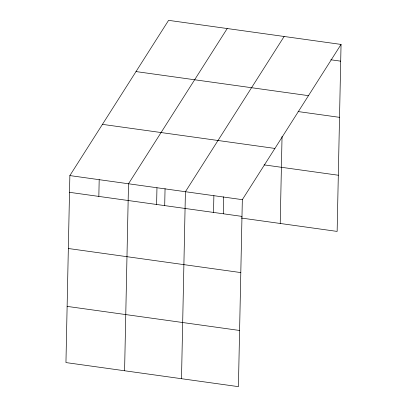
<?xml version="1.0" encoding="UTF-8"?>
<svg xmlns="http://www.w3.org/2000/svg" width="407" height="407" viewBox="0 0 407 407"><rect width="100%" height="100%" fill="white"/><g stroke="black" fill="none" stroke-linecap="round" stroke-linejoin="round"><path stroke-width="0.61" d="M69.862 175.585L65.949 362.576L238.416 386.65L242.333 199.659L341.051 44.424L168.584 20.35L69.862 175.585L242.333 199.659M98.835 196.413L99.186 179.675M124.588 370.762L128.505 183.771L227.223 28.536M156.614 204.477L156.96 187.744M164.703 205.469L165.059 188.614M181.502 378.703L185.419 191.717L284.137 36.482M213.527 212.423L213.879 195.686M223.346 213.655L223.697 196.8M280.219 223.468L282.046 136.457M341.051 44.424L337.138 231.415L241.244 218.03M330.805 59.778L340.705 61.162M136.004 71.576L308.475 95.655M298.077 111.559L339.524 117.343M102.442 124.359L274.913 148.433M264.077 164.871L338.314 175.234M69.516 192.323L241.982 216.397M68.335 248.504L240.807 272.578M67.124 306.39L239.596 330.469"/></g></svg>
